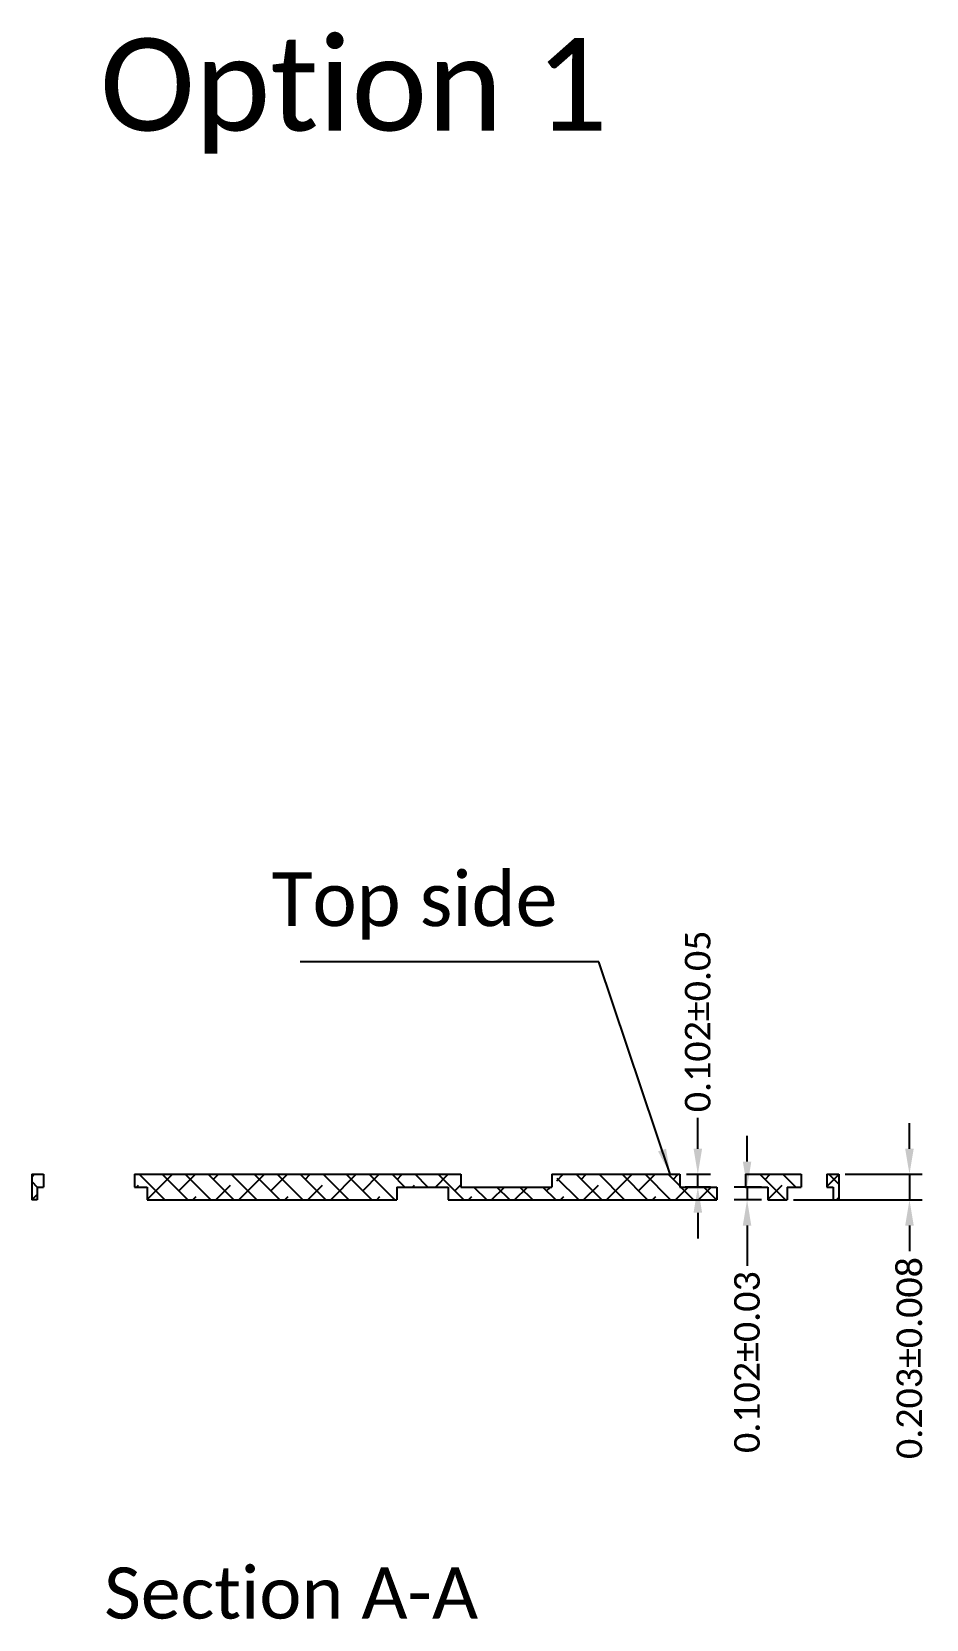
# Model space of a CAD drawing. Extents: x -4.2 to 13.4, y -4.2 to 26.3.
# Drawn here: x 4.25 to 7.74, y 19.61 to 25.81 of the extents above; entities that cross this region are included whole.
import ezdxf

# ---------------------------------------------------------------- set-up
doc = ezdxf.new("R2010")
doc.units = 0
doc.layers.add('DIMEN', color=5, linetype='Continuous')
doc.layers.add('TEXT', color=7, linetype='Continuous')
doc.styles.get("Standard").update_dxf_attribs({"font": 'calibri.ttf'})
doc.dimstyles.new('副本 1 4', dxfattribs={"dimscale": 0.04, "dimtxt": 2.5, "dimasz": 2.5, "dimexe": 1.25, "dimexo": 0.625, "dimtad": 0, "dimdec": 3, "dimlfac": 2, "dimzin": 1, "dimtxsty": 'Standard', "dimcen": 2.5, "dimadec": 0, "dimazin": 0, "dimtfac": 1, "dimtdec": 3, "dimtmove": 0, "dimatfit": 3, "dimfxl": 1, "dimarcsym": 0})

# ---------------------------------------------------------------- blocks, each defined once
blk = doc.blocks.new('*D119')
at = {"layer": 'Defpoints', "color": 0, "linetype": 'ByBlock', "transparency": 16777216}
for p in [(635.5038, 1021.1379), (635.3026, 1021.0379), (635.7804, 1021.0379)]:
    blk.add_point(p, dxfattribs=at)
at = {"layer": 'DIMEN', "color": 0, "linetype": 'ByBlock', "lineweight": -2, "transparency": 16777216}
for p, q in [((635.7804, 1021.2379), (635.7804, 1021.3379)), ((635.5288, 1021.1379), (635.8304, 1021.1379)), ((635.7804, 1021.1379), (635.7804, 1021.0379)), ((635.3276, 1021.0379), (635.8304, 1021.0379)), ((635.7804, 1020.9379), (635.7804, 1020.8379))]:
    blk.add_line(p, q, dxfattribs=at)
at = {"layer": 'DIMEN', "color": 0, "linetype": 'ByBlock', "transparency": 16777216}
for points in [[(635.7637, 1021.2379), (635.7971, 1021.2379), (635.7804, 1021.1379)], [(635.7637, 1020.9379), (635.7971, 1020.9379), (635.7804, 1021.0379)]]:
    blk.add_solid(points, dxfattribs=at)
at = {"layer": 'DIMEN', "color": 0, "linetype": 'ByBlock', "transparency": 16777216, "insert": (635.7804, 1020.4205), "char_height": 0.1, "attachment_point": 5, "rotation": 90}
blk.add_mtext('0.203%%p0.008', dxfattribs=at)
blk = doc.blocks.new('*D120')
at = {"layer": 'Defpoints', "color": 0, "linetype": 'ByBlock', "transparency": 16777216}
for p in [(634.8838, 1021.1379), (634.9536, 1021.0879), (635.0276, 1021.0879)]:
    blk.add_point(p, dxfattribs=at)
at = {"layer": 'DIMEN', "color": 0, "linetype": 'ByBlock', "lineweight": -2, "transparency": 16777216}
for p, q in [((634.9536, 1021.2379), (634.9536, 1021.359)), ((635.0026, 1021.0879), (634.9036, 1021.0879)), ((634.9088, 1021.1379), (635.0036, 1021.1379)), ((634.9536, 1021.0879), (634.9536, 1021.1379)), ((634.9536, 1020.9879), (634.9536, 1020.8879))]:
    blk.add_line(p, q, dxfattribs=at)
at = {"layer": 'DIMEN', "color": 0, "linetype": 'ByBlock', "transparency": 16777216}
for points in [[(634.9369, 1021.2379), (634.9703, 1021.2379), (634.9536, 1021.1379)], [(634.9369, 1020.9879), (634.9703, 1020.9879), (634.9536, 1021.0879)]]:
    blk.add_solid(points, dxfattribs=at)
at = {"layer": 'DIMEN', "color": 0, "linetype": 'ByBlock', "transparency": 16777216, "insert": (634.9536, 1021.7351), "char_height": 0.1, "attachment_point": 5, "rotation": 90}
blk.add_mtext('0.102%%p0.05', dxfattribs=at)
blk = doc.blocks.new('*D231')
at = {"layer": 'Defpoints', "color": 0, "linetype": 'ByBlock', "transparency": 16777216}
for p in [(635.146, 1021.0879), (635.2276, 1021.0879), (635.2276, 1021.0379)]:
    blk.add_point(p, dxfattribs=at)
at = {"layer": 'DIMEN', "color": 0, "linetype": 'ByBlock', "lineweight": -2, "transparency": 16777216}
for p, q in [((635.146, 1021.1879), (635.146, 1021.2879)), ((635.2026, 1021.0879), (635.096, 1021.0879)), ((635.146, 1021.0879), (635.146, 1021.0379)), ((635.2026, 1021.0379), (635.096, 1021.0379)), ((635.146, 1020.9379), (635.146, 1020.7805))]:
    blk.add_line(p, q, dxfattribs=at)
at = {"layer": 'DIMEN', "color": 0, "linetype": 'ByBlock', "transparency": 16777216}
for points in [[(635.1293, 1021.1879), (635.1626, 1021.1879), (635.146, 1021.0879)], [(635.1293, 1020.9379), (635.1626, 1020.9379), (635.146, 1021.0379)]]:
    blk.add_solid(points, dxfattribs=at)
at = {"layer": 'DIMEN', "color": 0, "linetype": 'ByBlock', "transparency": 16777216, "insert": (635.146, 1020.4046), "char_height": 0.1, "attachment_point": 5, "rotation": 90}
blk.add_mtext('0.102%%p0.03', dxfattribs=at)

msp = doc.modelspace()

# ---------------------------------------------------------------- hatches: boundary and pattern name
at = {"linetype": 'ByBlock'}
h = msp.add_hatch(dxfattribs=at)
h.set_pattern_fill('ANSI38', scale=0.02, angle=360, style=0)
h.set_pattern_definition([(135, (-1035.99091, -576.98239), (0.0449012806, 0.0449012806), []), (45, (-1035.99091, -576.98239), (0.1347038418, 0.0449012806), [0.15875, -0.09525])])
h.paths.add_polyline_path([(4.26734, 21.29695), (4.26734, 21.24695), (4.24609, 21.24695), (4.24609, 21.34695), (4.29234, 21.34695), (4.29234, 21.29695)])
h.paths.add_polyline_path([(7.12234, 21.24695), (7.12234, 21.29695), (7.05984, 21.29695), (7.05984, 21.34695), (7.25234, 21.34695), (7.25234, 21.29695), (7.19734, 21.29695), (7.19734, 21.24695)])
h.paths.add_polyline_path([(7.37734, 21.24695), (7.37734, 21.29695), (7.35234, 21.29695), (7.35234, 21.34695), (7.39859, 21.34695), (7.39859, 21.24695)])
h.paths.add_polyline_path([(4.69734, 21.24695), (4.69734, 21.29695), (4.64734, 21.29695), (4.64734, 21.34695), (5.92234, 21.34695), (5.92234, 21.29695), (6.29734, 21.29695), (6.29734, 21.34695), (6.78234, 21.34695), (6.78234, 21.29695), (6.92234, 21.29695), (6.92234, 21.24695), (5.87234, 21.24695), (5.87234, 21.29695), (5.67234, 21.29695), (5.67234, 21.24695)])

# ---------------------------------------------------------------- linework, layer by layer
for p, q in [((4.24609, 21.34695), (4.24609, 21.24695)), ((4.24609, 21.34695), (4.29234, 21.34695)), ((4.29234, 21.34695), (4.29234, 21.29695)), ((4.64734, 21.34695), (4.64734, 21.29695)), ((4.64734, 21.34695), (5.92234, 21.34695)), ((5.92234, 21.34695), (5.92234, 21.29695)), ((6.27859, 21.34695), (6.27859, 21.29695)), ((6.27859, 21.34695), (6.77859, 21.34695)), ((6.77859, 21.34695), (6.77859, 21.29695)), ((7.03484, 21.34695), (7.25234, 21.34695)), ((7.03484, 21.34695), (7.03484, 21.29695)), ((7.25234, 21.34695), (7.25234, 21.29695)), ((7.35234, 21.34695), (7.39859, 21.34695)), ((7.35234, 21.34695), (7.35234, 21.29695)), ((7.39859, 21.34695), (7.39859, 21.24695)), ((4.26734, 21.29695), (4.29234, 21.29695)), ((4.64734, 21.29695), (4.69734, 21.29695)), ((4.69734, 21.29695), (4.69734, 21.24695)), ((5.67234, 21.29695), (5.67234, 21.24695)), ((5.67234, 21.29695), (5.87234, 21.29695)), ((5.87234, 21.29695), (5.87234, 21.24695)), ((5.92234, 21.29695), (6.27859, 21.29695)), ((6.77859, 21.29695), (6.92234, 21.29695)), ((6.92234, 21.29695), (6.92234, 21.24695)), ((7.03484, 21.29695), (7.12234, 21.29695)), ((7.12234, 21.29695), (7.12234, 21.24695)), ((7.19734, 21.29695), (7.19734, 21.24695)), ((7.19734, 21.29695), (7.25234, 21.29695)), ((7.35234, 21.29695), (7.37734, 21.29695)), ((4.69734, 21.24695), (5.67234, 21.24695)), ((5.87234, 21.24695), (6.92234, 21.24695)), ((7.12234, 21.24695), (7.19734, 21.24695)), ((7.12234, 21.24695), (7.19734, 21.24695)), ((7.12234, 21.24695), (7.19734, 21.24695))]:
    msp.add_line(p, q, dxfattribs=at)
at = {"color": 7, "linetype": 'ByBlock'}
for p, q in [((4.26734, 21.29695), (4.26734, 21.24695)), ((7.37734, 21.29695), (7.37734, 21.24695)), ((4.26734, 21.24695), (4.24609, 21.24695)), ((7.37734, 21.24695), (7.39859, 21.24695))]:
    msp.add_line(p, q, dxfattribs=at)

# ---------------------------------------------------------------- texts
at = {"layer": 'TEXT', "color": 1}
for s, height, p in [('Option 1', 0.36, (4.51219, 25.42188)), ('Top side', 0.21, (5.18341, 22.31583))]:
    msp.add_text(s, height=height, dxfattribs=at).set_placement(p)
at = {"layer": 'TEXT'}
msp.add_text('Section A-A', height=0.2, dxfattribs=at).set_placement((4.52922, 19.61203))

# ---------------------------------------------------------------- dimensions: what is measured, and where the dimension line sits
at = {"layer": 'DIMEN', "linetype": 'ByBlock'}
for base, p1, p2, text, picture, middle in [((6.84837, 21.29695), (6.77859, 21.34695), (6.92234, 21.29695), '0.102%%p0.05', '*D120', (6.84837, 21.94412)), ((7.04073, 21.29695), (7.12234, 21.24695), (7.12234, 21.29695), '0.102%%p0.03', '*D231', (7.04073, 20.61362))]:
    dim = msp.add_linear_dim(base=base, p1=p1, p2=p2, angle=270, text=text, dimstyle='副本 1 4', dxfattribs=at)
    dim.commit()
    dim.dimension.update_dxf_attribs({"geometry": picture, "text_midpoint": middle, "dimtype": 128, "insert": (-628.10523, -999.79094)})
dim = msp.add_linear_dim(base=(7.67518, 21.24695), p1=(7.39859, 21.34695), p2=(7.19734, 21.24695), angle=270, text='0.203%%p0.008', dimstyle='副本 1 4', dxfattribs=at)
dim.commit()
dim.dimension.update_dxf_attribs({"geometry": '*D119', "text_midpoint": (7.67518, 20.62957), "insert": (-628.10523, -999.79094)})

# ---------------------------------------------------------------- leaders
at = {"layer": 'DIMEN', "color": 1, "linetype": 'ByBlock'}
msp.add_leader([(6.74047, 21.34695), (6.46114, 22.17711), (5.29474, 22.17711)], dimstyle='副本 1 4', dxfattribs=at)

doc.saveas('drawing.dxf')
